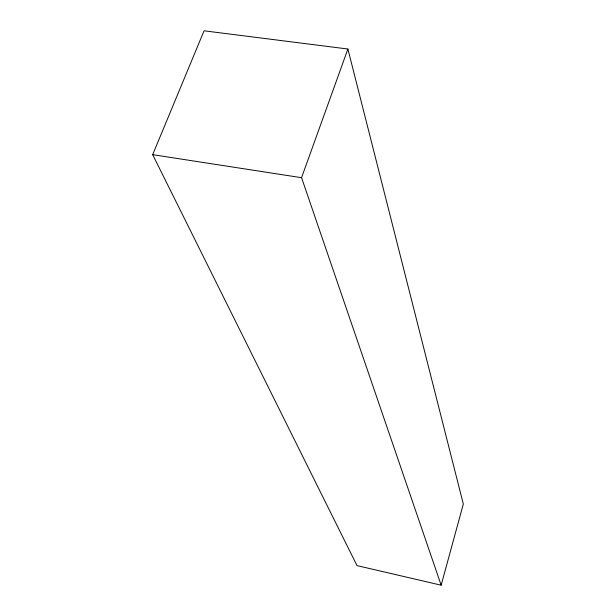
<?xml version="1.0" encoding="UTF-8"?>
<svg xmlns="http://www.w3.org/2000/svg" width="616" height="616" viewBox="0 0 616 616"><rect width="100%" height="100%" fill="white"/><g stroke="black" fill="none" stroke-linecap="round" stroke-linejoin="round"><path stroke-width="0.92" d="M441.156 585.2L463.324 504.057L347.894 49.011L204.065 30.8L152.676 154.662L357.01 565.611L441.156 585.2L301.555 177.693L347.894 49.011M152.676 154.662L301.555 177.693"/></g></svg>
